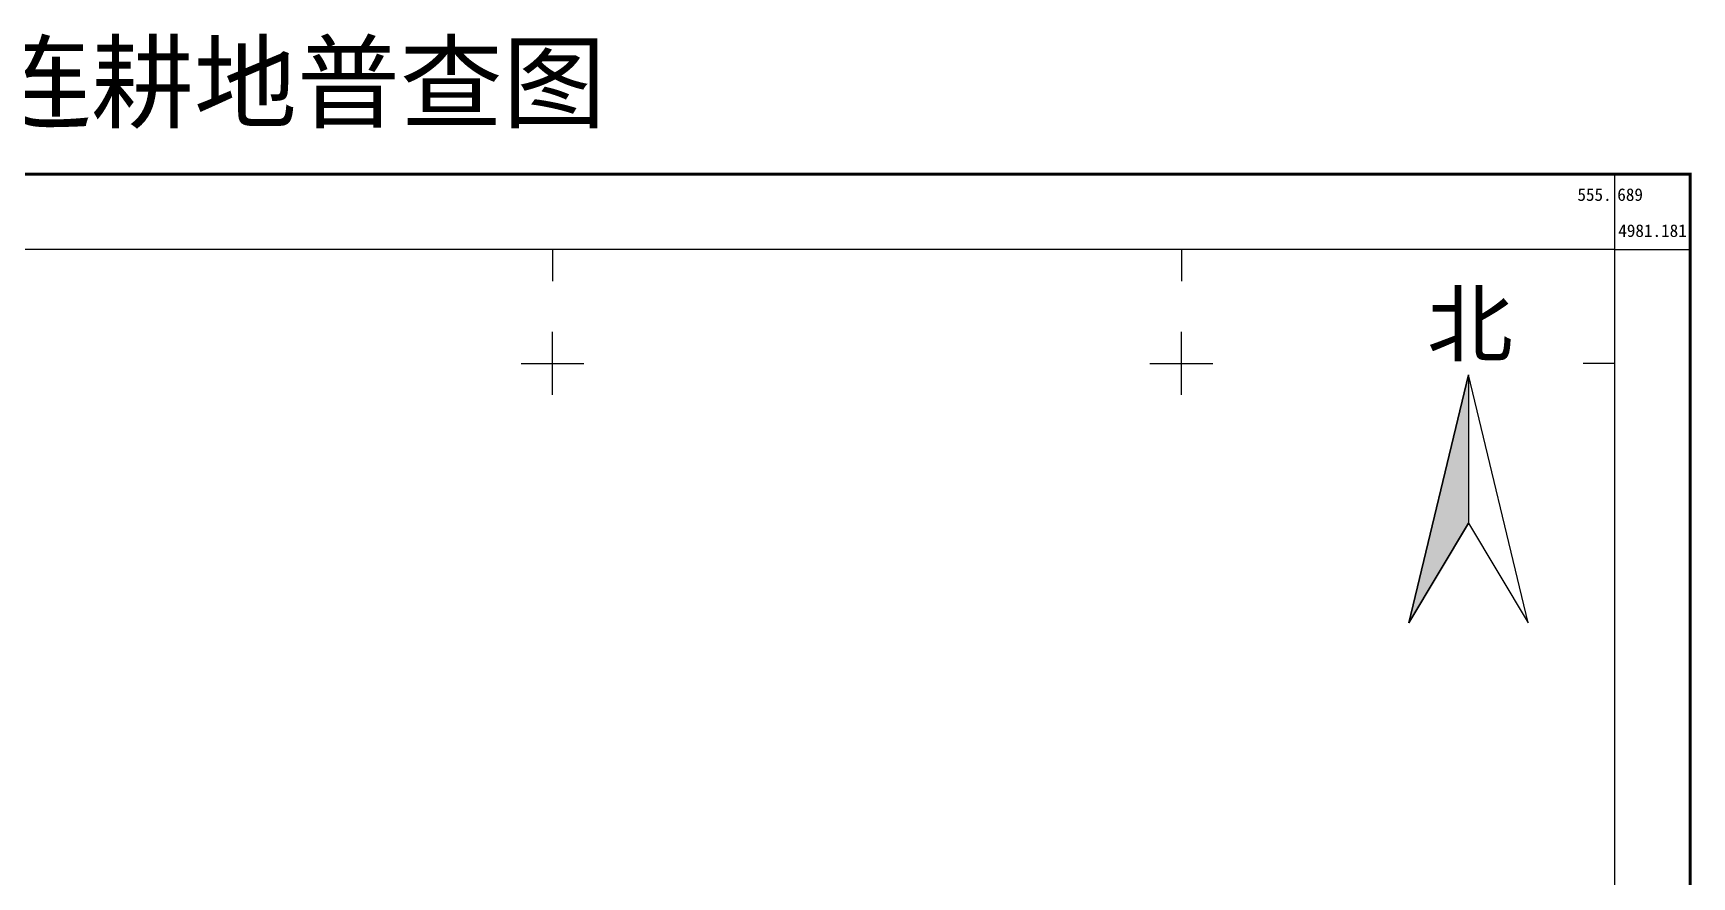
# Model space of a CAD drawing. Extents: x 549993 to 555812, y 4975881 to 4981525.
# Drawn here: x 553174 to 555812, y 4980183 to 4981525 of the extents above; entities that cross this region are included whole.
import ezdxf
from ezdxf.enums import TextEntityAlignment as Align

# ---------------------------------------------------------------- set-up
doc = ezdxf.new("R2010")
doc.units = 0
doc.header["$LTSCALE"] = 10
doc.layers.add('TK', color=255, linetype='CONTINUOUS')
doc.styles.add('宋体', font='')
doc.styles.add('楷体', font='', dxfattribs={"width": 0.8})
doc.styles.get('宋体').set_extended_font_data('SimSun')
doc.styles.get('楷体').set_extended_font_data('楷体_GB2312')

msp = doc.modelspace()

# ---------------------------------------------------------------- hatches: boundary and pattern name
at = {"layer": 'TK', "linetype": 'Continuous'}
msp.add_hatch(color=7, dxfattribs=at).paths.add_polyline_path([(555456.3, 4980981.7), (555456.3, 4980745.8), (555361.3, 4980587.3)])

# ---------------------------------------------------------------- linework, layer by layer
for p, q in [((555689, 4981181), (555689, 4981301)), ((554000, 4981181), (554000, 4981131)), ((555000, 4981181), (555000, 4981131)), ((555689, 4981181), (555809, 4981181)), ((554000, 4980950), (554000, 4981050)), ((555000, 4980950), (555000, 4981050)), ((553950, 4981000), (554050, 4981000)), ((554950, 4981000), (555050, 4981000)), ((555689, 4981000), (555639, 4981000))]:
    msp.add_line(p, q, dxfattribs=at)
at = {"layer": 'TK', "linetype": 'Continuous', "const_width": 5, "flags": 128}
msp.add_lwpolyline([(550069, 4976061), (555809, 4976061), (555809, 4981301), (550069, 4981301)], close=True, dxfattribs=at)
at = {"layer": 'TK', "linetype": 'Continuous', "flags": 128}
for points in [[(550189, 4976181), (555689, 4976181), (555689, 4981181), (550189, 4981181)], [(555456.3, 4980981.7), (555361.3, 4980587.3), (555456.3, 4980745.8), (555551.4, 4980587.3)], [(555456.3, 4980981.7), (555456.3, 4980745.8), (555361.3, 4980587.3)]]:
    msp.add_lwpolyline(points, close=True, dxfattribs=at)

# ---------------------------------------------------------------- texts
at = {"layer": 'TK', "linetype": 'Continuous', "style": '宋体'}
msp.add_text('第七师一二八团十连耕地普查图', height=120, dxfattribs=at).set_placement((552939, 4981351), align=Align.BOTTOM_CENTER)
msp.add_text('555.', height=20, dxfattribs=at).set_placement((555684, 4981268.5), align=Align.MIDDLE_RIGHT)
msp.add_text('689', height=20, dxfattribs=at).set_placement((555693, 4981268.5), align=Align.MIDDLE_LEFT)
msp.add_text('4981.181', height=20, dxfattribs=at).set_placement((555749, 4981211), align=Align.MIDDLE)
at = {"layer": 'TK', "color": 7, "linetype": 'Continuous', "style": '楷体'}
msp.add_text('北', height=100, dxfattribs=at).set_placement((555458.8, 4980982.8), align=Align.BOTTOM_CENTER)

doc.saveas('drawing.dxf')
